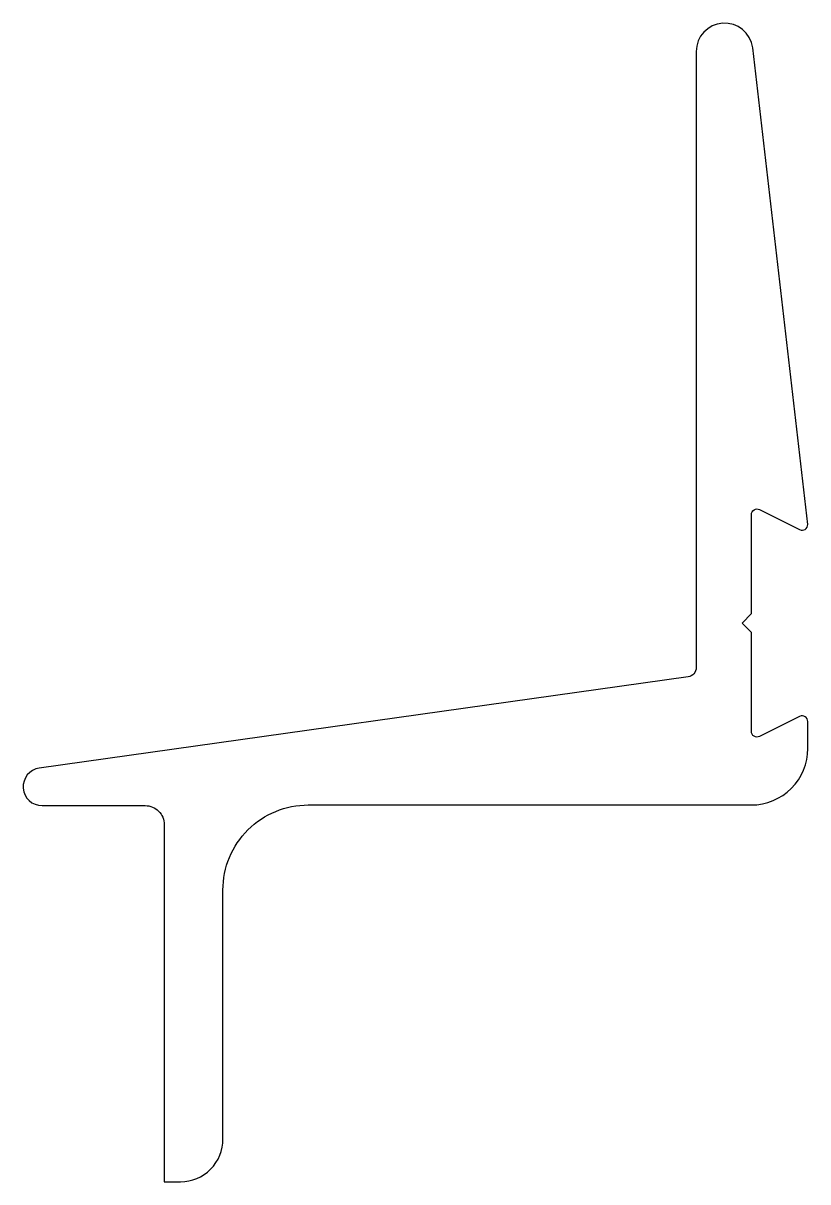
# Model space of a CAD drawing. Extents: x 272.3 to 314, y 261.9 to 323.5.
import ezdxf

# ---------------------------------------------------------------- set-up
doc = ezdxf.new("R2010")
doc.units = 0
doc.layers.get('0').update_dxf_attribs({"linetype": 'CONTINUOUS'})

msp = doc.modelspace()

# ---------------------------------------------------------------- linework, layer by layer
msp.add_lwpolyline([(287.411, 281.911), (310.979, 281.911, 0.414214), (313.979, 284.911), (313.979, 286.349, 0.557537), (313.544, 286.617), (311.413, 285.551, -0.557537), (310.979, 285.819), (310.979, 291.084), (310.479, 291.584), (310.979, 292.084), (310.979, 297.349, -0.557537), (311.413, 297.617), (313.544, 296.551, 0.557537), (313.979, 296.819), (311.048, 322.166, 0.935446), (308.043, 321.966), (308.043, 289.219, -0.373885), (307.613, 288.724), (273.118, 283.876, 0.927856), (273.268, 281.875), (278.748, 281.875, -0.416485), (279.762, 280.869), (279.762, 261.875), (280.626, 261.877, 0.415553), (282.884, 264.157), (282.884, 277.384, -0.415203), (287.426, 281.911)], format="xyb")

doc.saveas('drawing.dxf')
